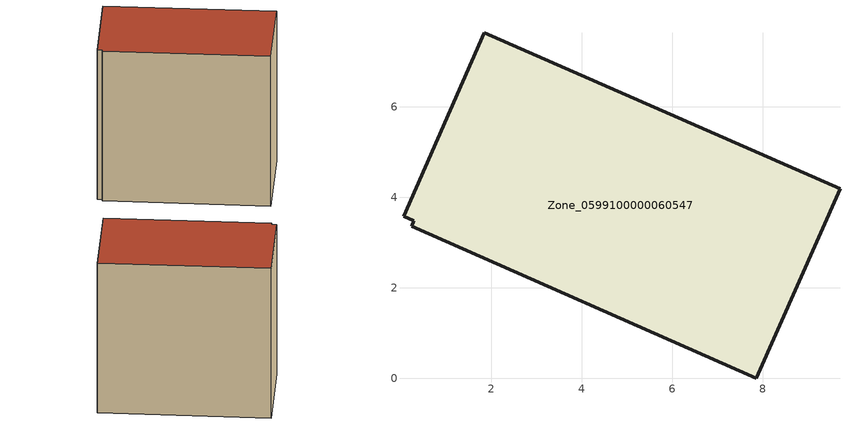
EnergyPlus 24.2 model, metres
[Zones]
Zone_0599100000060547
 floor ground (C_G): 0.05,3.58 1.84,7.64 9.71,4.19 7.86,0 0.23,3.36 0.28,3.48 z0
 wall outside (C_F): 9.71,4.19 1.84,7.64 0.05,3.58 0.28,3.48 0.23,3.36 7.86,0 9.71,4.19 z0:8.46
 roof outside (C_R): 1.84,7.64 0.05,3.58 0.28,3.48 0.23,3.36 7.86,0 9.71,4.19 z8.46
[BUILDING]
Pand.0599100000060547: North Axis=0; Terrain=City; Loads Convergence Tolerance Value=0.04; Temperature Convergence Tolerance Value=0.4; Solar Distribution=FullExterior; Maximum Number of Warmup Days=25; Minimum Number of Warmup Days=1
[Site:Location]
Rotterdam.The.Hague.AP_ZH_NLD Design_Conditions: Latitude=51.96; Longitude=4.45; Time Zone=1; Elevation=-4.5
[SITE:GROUNDTEMPERATURE:BUILDINGSURFACE]
18, 18, 18, 18, 18, 18, 18, 18, 18, 18, 18, 18
[MATERIAL] Thermal Absorptance=0.9; Solar Absorptance=0.7; Visible Absorptance=0.7
Name | Roughness | Thickness | Conductivity | Density | Specific Heat
G.TI.1946-1964 | MediumSmooth | 0.15 | 1 | 540 | 1210
F.TI.1946-1964 | Rough | 0.3 | 0.857143 | 1920 | 840
R.TI.1946-1964 | MediumRough | 0.2 | 0.277778 | 1500 | 1000
[CONSTRUCTION]
C_G: G.TI.1946-1964
C_F: F.TI.1946-1964
C_R: R.TI.1946-1964
[ZONE]
Zone_0599100000060547: Type=1; Multiplier=1; Ceiling Height=Autocalculate; Volume=Autocalculate; Floor Area=autocalculate; Part of Total Floor Area=Yes
[ZONEINFILTRATION:DESIGNFLOWRATE]
Infil_Zone_0599100000060547: Zone or ZoneList or Space or SpaceList=Zone_0599100000060547; Schedule=AlwaysOn; Design Flow Rate Calculation Method=Flow/Area; Flow Rate per Floor Area=0.003; Constant Term Coefficient=1; Temperature Term Coefficient=0; Velocity Term Coefficient=0; Velocity Squared Term Coefficient=0
[HVACTEMPLATE:ZONE:IDEALLOADSAIRSYSTEM]
Zone_0599100000060547: Maximum Heating Supply Air Temperature=50; Minimum Cooling Supply Air Temperature=13; Maximum Heating Supply Air Humidity Ratio=0.0156; Minimum Cooling Supply Air Humidity Ratio=0.0077; Heating Limit=NoLimit; Cooling Limit=NoLimit; Dehumidification Control Type=ConstantSensibleHeatRatio; Cooling Sensible Heat Ratio=0.7; Dehumidification Setpoint=60; Humidification Control Type=None; Humidification Setpoint=30; Outdoor Air Method=None; Outdoor Air Flow Rate per Person=0.00944; Outdoor Air Flow Rate per Zone Floor Area=0; Outdoor Air Flow Rate per Zone=0; Demand Controlled Ventilation Type=None; Outdoor Air Economizer Type=NoEconomizer; Heat Recovery Type=None; Sensible Heat Recovery Effectiveness=0.7; Latent Heat Recovery Effectiveness=0.65
[ZONECONTROL:THERMOSTAT]
ThermostatControl_Zone_0599100000060547: Zone or ZoneList=Zone_0599100000060547; Control Type Schedule=DualSetpointControlType; Control 1=Thermostat_Zone_0599100000060547; Temperature Difference Between Cutout And Setpoint=0
[THERMOSTATSETPOINT:DUALSETPOINT]
Thermostat_Zone_0599100000060547: Heating Setpoint Temperature Schedule=HeatingSetpoint_Zone_0599100000060547; Cooling Setpoint Temperature Schedule=CoolingSetpoint_Zone_0599100000060547
[SCHEDULE:COMPACT]
HeatingSetpoint_Zone_0599100000060547: Through: 12/31, For: AllDays, Until: 24:00, 21
CoolingSetpoint_Zone_0599100000060547: Through: 12/31, For: AllDays, Until: 24:00, 24
DualSetpointControlType: Through: 12/31, For: AllDays, Until: 24:00, 4
AlwaysOn: Through: 12/31, For: AllDays, Until: 24:00, 1
